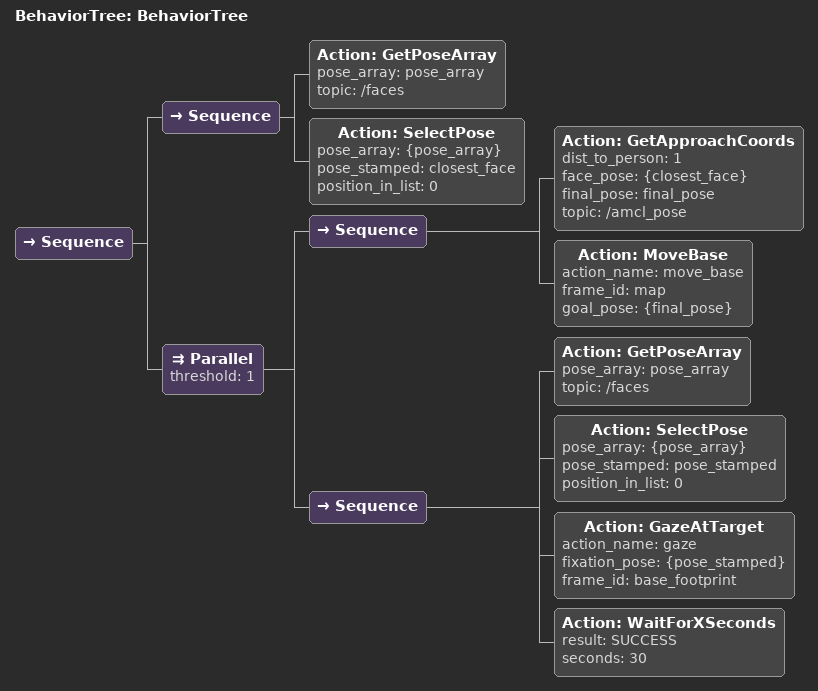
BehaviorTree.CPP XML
<?xml version="1.0"?>
<root main_tree_to_execute="BehaviorTree">
    <BehaviorTree ID="BehaviorTree">
        <Sequence>
            <Sequence>
                <Action ID="GetPoseArray" pose_array="pose_array" topic="/faces"/>
                <Action ID="SelectPose" pose_array="{pose_array}" pose_stamped="closest_face" position_in_list="0"/>
            </Sequence>
            <Parallel threshold="1">
                <Sequence>
                    <Action ID="GetApproachCoords" dist_to_person="1" face_pose="{closest_face}" final_pose="final_pose" topic="/amcl_pose"/>
                    <Action ID="MoveBase" action_name="move_base" frame_id="map" goal_pose="{final_pose}"/>
                </Sequence>
                <Sequence>
                    <Action ID="GetPoseArray" pose_array="pose_array" topic="/faces"/>
                    <Action ID="SelectPose" pose_array="{pose_array}" pose_stamped="pose_stamped" position_in_list="0"/>
                    <Action ID="GazeAtTarget" action_name="gaze" fixation_pose="{pose_stamped}" frame_id="base_footprint"/>
                    <Action ID="WaitForXSeconds" result="SUCCESS" seconds="30"/>
                </Sequence>
            </Parallel>
        </Sequence>
    </BehaviorTree>
</root>
